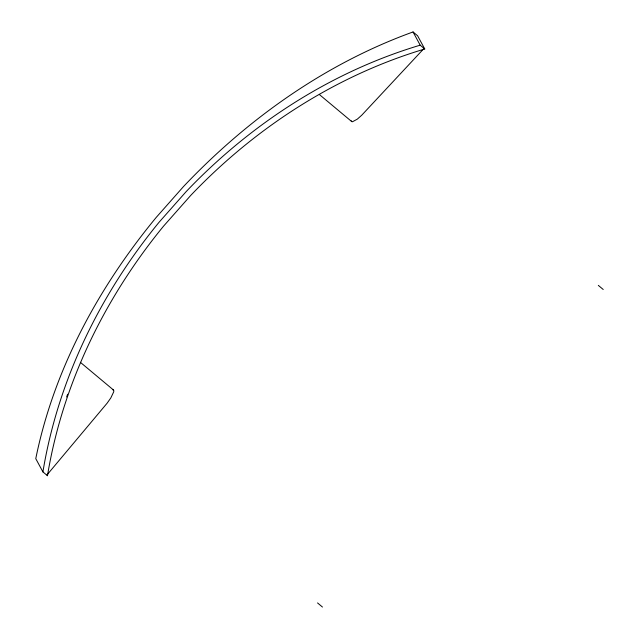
<?xml version="1.0" encoding="UTF-8"?>
<svg xmlns="http://www.w3.org/2000/svg" width="639" height="639" viewBox="0 0 639 639"><rect width="100%" height="100%" fill="white"/><g stroke="black" fill="none" stroke-linecap="round" stroke-linejoin="round"><path stroke-width="0.96" d="M42.917 471.894C58.005 380.165 100.235 294.02 158.959 222.38L186.189 191.58C250.28 124.293 330.874 71.84 420.19 45.177L424.751 48.987C335.435 75.65 254.841 128.104 190.749 195.398L163.52 226.19C104.796 297.83 62.566 383.975 47.478 475.712L42.917 471.894L35.768 458.666C53.884 369.422 98.598 287.207 156.251 217.372L183.481 186.572C247.349 119.086 325.315 63.652 413.042 31.95L417.602 35.76L424.751 48.987M66.648 396.979L67.606 394.247M423.617 48.883L361.746 115.196L357.305 119.15L352.52 121.73A12.037 3.179 -50.1 0 1 351.306 120.835M598.312 285.377L603.232 289.491M319.412 94.564L351.69 121.546M80.362 362.313L113.391 389.926M317.543 602.928L322.471 607.05M413.042 31.95L420.19 45.177M47.478 475.712L47.03 474.873L107.088 403.225L110.819 397.937L113.702 391.851A12.037 3.179 -50.1 0 0 112.56 389.742"/></g></svg>
